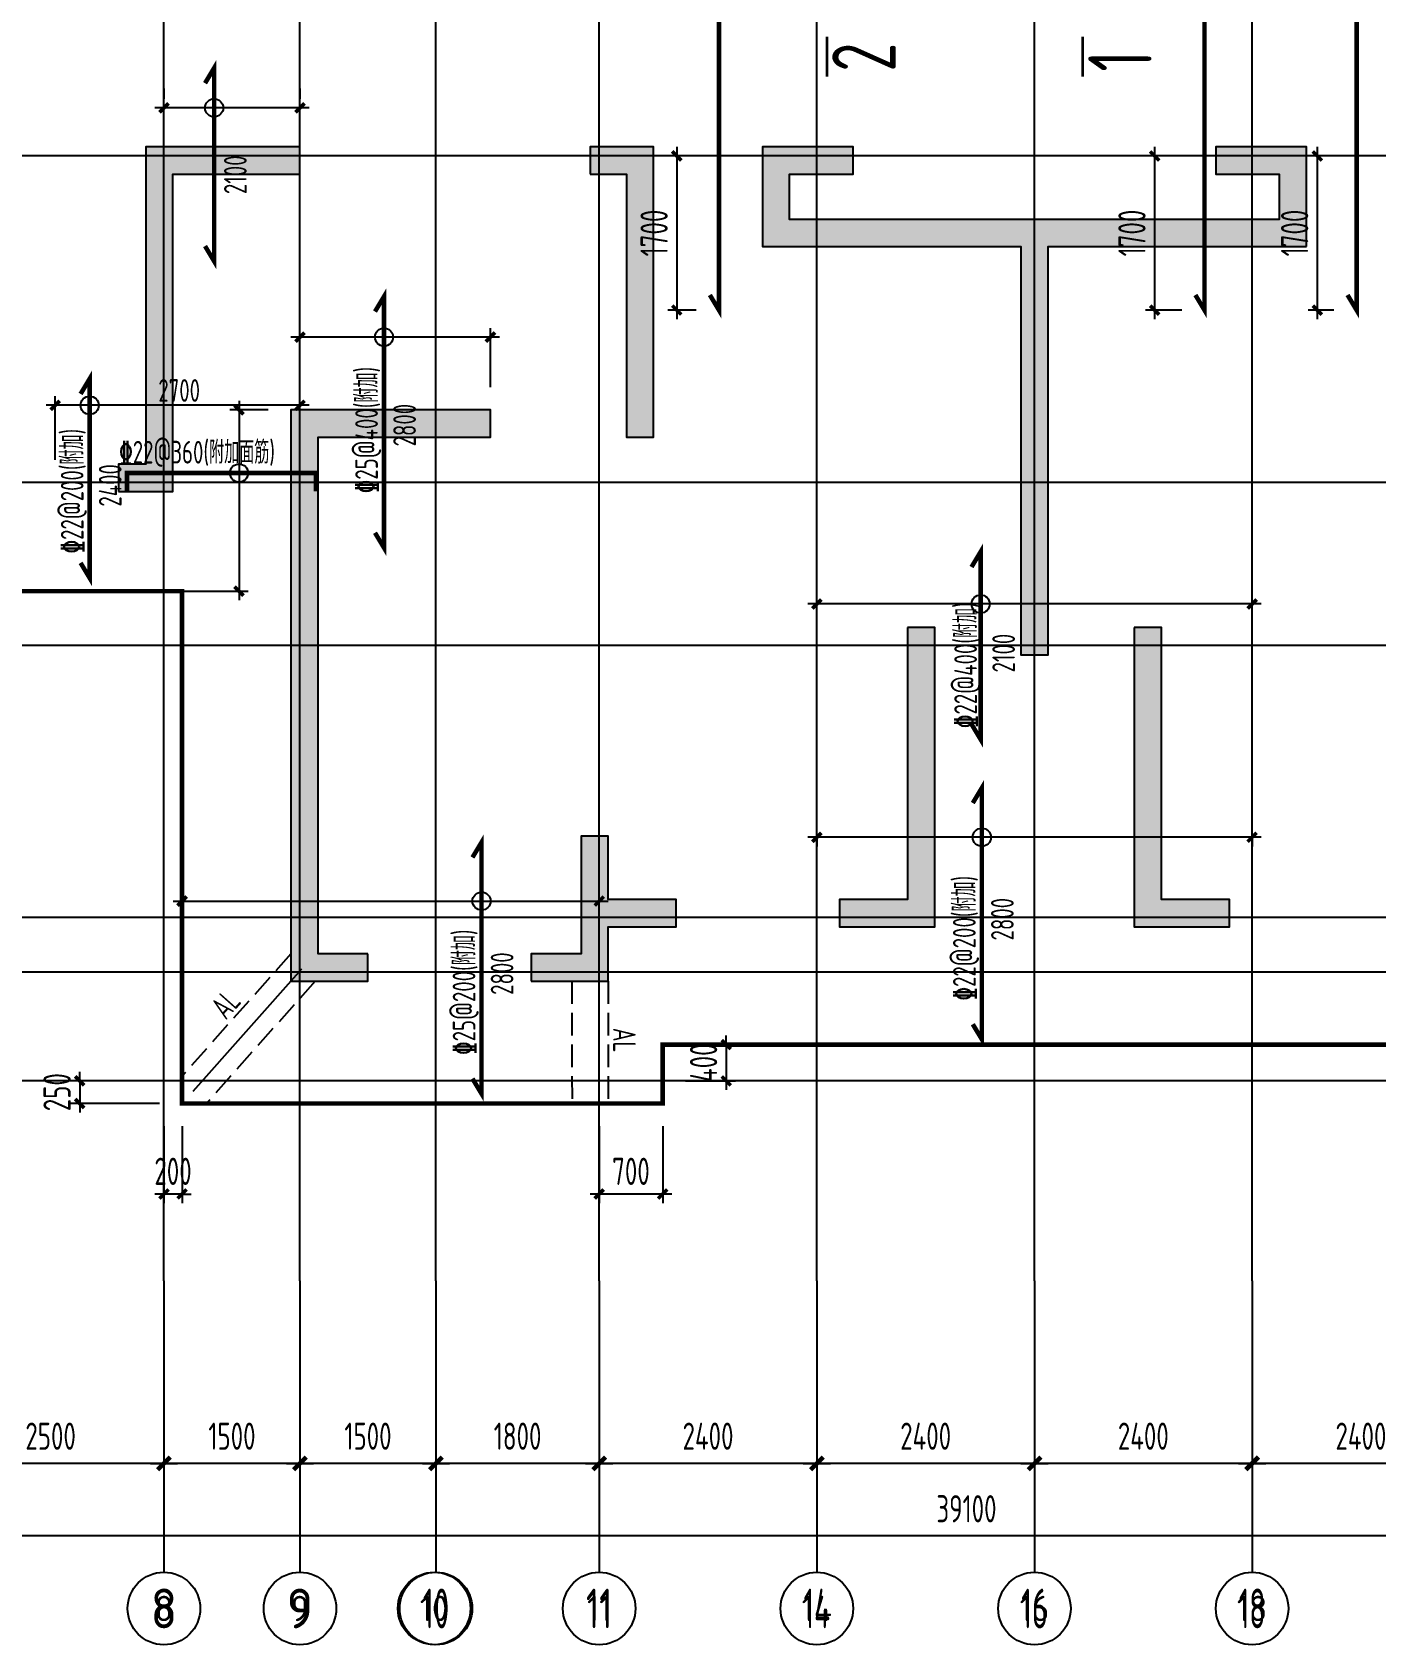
# Model space of a CAD drawing. Extents: x 627893 to 789462, y -407363 to 145317.
# Drawn here: x 677753 to 692568, y -223382 to -205599 of the extents above; entities that cross this region are included whole.
import ezdxf
from ezdxf.enums import TextEntityAlignment as Align

# ---------------------------------------------------------------- set-up
doc = ezdxf.new("R2010")
doc.units = 0
doc.header["$LTSCALE"] = 100
doc.linetypes.add('DASH', pattern=[0.35, 0.25, -0.1])
doc.layers.get('0').update_dxf_attribs({"linetype": 'CONTINUOUS'})
doc.layers.get('Defpoints').update_dxf_attribs({"linetype": 'CONTINUOUS'})
for name, color, linetype in [('1508', 2, 'CONTINUOUS'), ('AXIS', 3, 'CONTINUOUS'), ('AXIS_TEXT', 7, 'CONTINUOUS'), ('dote', 253, 'CONTINUOUS'), ('HATCH', 254, 'CONTINUOUS'), ('THIN', 7, 'CONTINUOUS'), ('底板钢筋2', 30, 'CONTINUOUS'), ('支座钢筋标注', 173, 'CONTINUOUS'), ('板底钢筋', 24, 'CONTINUOUS'), ('砼墙', 3, 'CONTINUOUS')]:
    doc.layers.add(name, color=color, linetype=linetype)
doc.styles.add('_TCH_AXIS', font='tssdeng.shx', dxfattribs={"width": 0.7, "bigfont": 'tssdchn.shx'})
doc.styles.add('CADReader_TextStyle', font='tssdeng.shx', dxfattribs={"height": 0.2, "bigfont": 'gbcbig.shx'})
doc.styles.add('COMPLEX', font='tssdeng.shx', dxfattribs={"width": 0.7, "bigfont": 'tssdchn.shx'})
doc.styles.add('dim_font', font='tssdeng.shx', dxfattribs={"width": 0.7, "bigfont": 'tssdchn.shx'})
doc.styles.add('HZTXT', font='tssdeng.shx', dxfattribs={"width": 0.7, "bigfont": 'tssdchn.shx'})
doc.styles.get("Standard").update_dxf_attribs({"font": 'tssdeng.shx', "width": 0.7, "bigfont": 'tssdchn.shx'})
doc.styles.add('TSSD_Dimension', font='Tssdeng.shx', dxfattribs={"width": 0.7, "bigfont": 'tssdchn.shx'})
doc.dimstyles.new('DIMN', dxfattribs={"dimtxt": 300, "dimasz": 1, "dimexe": 250, "dimexo": 300, "dimgap": 150, "dimtad": 1, "dimdec": 0, "dimzin": 0, "dimdsep": 46, "dimtxsty": 'dim_font', "dimblk": '_DIMX', "dimcen": 0.09, "dimclrt": 7, "dimadec": 0, "dimazin": 0, "dimtfac": 1, "dimtdec": 0, "dimtix": 1, "dimtmove": 2, "dimatfit": 3, "dimldrblk": '_DIMX', "dimfxl": 250, "dimtolj": 1, "dimtzin": 0, "dimarcsym": 0})
doc.dimstyles.new('TSSD_100_100', dxfattribs={"dimtxt": 300, "dimasz": 100, "dimexe": 100, "dimexo": 250, "dimgap": 100, "dimtad": 1, "dimdec": 0, "dimzin": 0, "dimdsep": 46, "dimtxsty": 'TSSD_Dimension', "dimblk": 'ARCHTICK', "dimcen": 0, "dimdle": 100, "dimclrt": 7, "dimadec": 0, "dimazin": 0, "dimtfac": 1, "dimtdec": 0, "dimtix": 1, "dimtmove": 2, "dimatfit": 3, "dimfxl": 1, "dimtolj": 1, "dimtzin": 0, "dimarcsym": 0})

# ---------------------------------------------------------------- blocks, each defined once
blk = doc.blocks.new('_DIMX')
blk.add_line((-150, 0), (150, 0))
at = {"const_width": 50}
blk.add_lwpolyline([(-70, -70), (70, 70)], dxfattribs=at)
blk = doc.blocks.new('*D543')
at = {"layer": 'AXIS', "color": 0, "lineweight": -2}
for p, q in [((668505, -219669), (668505, -222432)), ((707605, -219669), (707605, -222432)), ((707604, -222182), (668506, -222182))]:
    blk.add_line(p, q, dxfattribs=at)
at = {"layer": 'Defpoints', "color": 0}
for p in [(668505, -219369), (707605, -219369), (668505, -222182)]:
    blk.add_point(p, dxfattribs=at)
at = {"layer": 'AXIS', "color": 0, "lineweight": -2, "rotation": 180}
blk.add_blockref('_DIMX', (668505, -222182), dxfattribs=at)
at = {"layer": 'AXIS', "color": 0, "lineweight": -2}
blk.add_blockref('_DIMX', (707605, -222182), dxfattribs=at)
at = {"layer": 'AXIS', "color": 7, "insert": (688055, -221882), "char_height": 300, "attachment_point": 5, "style": 'dim_font'}
blk.add_mtext('\\A1;39100', dxfattribs=at)
blk = doc.blocks.new('*D548')
at = {"layer": 'AXIS', "color": 0, "lineweight": -2}
for p, q in [((691205, -219669), (691205, -221632)), ((693605, -219669), (693605, -221632)), ((693604, -221382), (691206, -221382))]:
    blk.add_line(p, q, dxfattribs=at)
at = {"layer": 'Defpoints', "color": 0}
for p in [(691205, -219369), (693605, -219369), (691205, -221382)]:
    blk.add_point(p, dxfattribs=at)
at = {"layer": 'AXIS', "color": 0, "lineweight": -2}
for p, rotation in [((691205, -221382), 180.0000000000014), ((693605, -221382), 1.438849039914203e-12)]:
    blk.add_blockref('_DIMX', p, dxfattribs=dict(at, rotation=rotation))
at = {"layer": 'AXIS', "color": 7, "insert": (692405, -221082), "char_height": 300, "attachment_point": 5, "style": 'dim_font'}
blk.add_mtext('\\A1;2400', dxfattribs=at)
blk = doc.blocks.new('*D549')
at = {"layer": 'AXIS', "color": 0, "lineweight": -2}
for p, q in [((686405, -219669), (686405, -221632)), ((688805, -219669), (688805, -221632)), ((688804, -221382), (686406, -221382))]:
    blk.add_line(p, q, dxfattribs=at)
at = {"layer": 'Defpoints', "color": 0}
for p in [(686405, -219369), (688805, -219369), (686405, -221382)]:
    blk.add_point(p, dxfattribs=at)
at = {"layer": 'AXIS', "color": 0, "lineweight": -2}
for p, rotation in [((686405, -221382), 180.0000000000014), ((688805, -221382), 1.438849039914203e-12)]:
    blk.add_blockref('_DIMX', p, dxfattribs=dict(at, rotation=rotation))
at = {"layer": 'AXIS', "color": 7, "insert": (687605, -221082), "char_height": 300, "attachment_point": 5, "style": 'dim_font'}
blk.add_mtext('\\A1;2400', dxfattribs=at)
blk = doc.blocks.new('*D550')
at = {"layer": 'AXIS', "color": 0, "lineweight": -2}
for p, q in [((682205, -219669), (682205, -221632)), ((684005, -219669), (684005, -221632)), ((684004, -221382), (682206, -221382))]:
    blk.add_line(p, q, dxfattribs=at)
at = {"layer": 'Defpoints', "color": 0}
for p in [(682205, -219369), (684005, -219369), (682205, -221382)]:
    blk.add_point(p, dxfattribs=at)
at = {"layer": 'AXIS', "color": 0, "lineweight": -2}
for p, rotation in [((682205, -221382), 180.0000000000018), ((684005, -221382), 1.838529328779259e-12)]:
    blk.add_blockref('_DIMX', p, dxfattribs=dict(at, rotation=rotation))
at = {"layer": 'AXIS', "color": 7, "insert": (683105, -221082), "char_height": 300, "attachment_point": 5, "style": 'dim_font'}
blk.add_mtext('\\A1;1800', dxfattribs=at)
blk = doc.blocks.new('*D551')
at = {"layer": 'AXIS', "color": 0, "lineweight": -2}
for p, q in [((679205, -219669), (679205, -221632)), ((680705, -219669), (680705, -221632)), ((680704, -221382), (679206, -221382))]:
    blk.add_line(p, q, dxfattribs=at)
at = {"layer": 'Defpoints', "color": 0}
for p in [(679205, -219369), (680705, -219369), (679205, -221382)]:
    blk.add_point(p, dxfattribs=at)
at = {"layer": 'AXIS', "color": 0, "lineweight": -2, "rotation": 180}
blk.add_blockref('_DIMX', (679205, -221382), dxfattribs=at)
at = {"layer": 'AXIS', "color": 0, "lineweight": -2}
blk.add_blockref('_DIMX', (680705, -221382), dxfattribs=at)
at = {"layer": 'AXIS', "color": 7, "insert": (679955, -221082), "char_height": 300, "attachment_point": 5, "style": 'dim_font'}
blk.add_mtext('\\A1;1500', dxfattribs=at)
blk = doc.blocks.new('*D552')
at = {"layer": 'AXIS', "color": 0, "lineweight": -2}
for p, q in [((676705, -219669), (676705, -221632)), ((679205, -219669), (679205, -221632)), ((679204, -221382), (676706, -221382))]:
    blk.add_line(p, q, dxfattribs=at)
at = {"layer": 'Defpoints', "color": 0}
for p in [(676705, -219369), (679205, -219369), (676705, -221382)]:
    blk.add_point(p, dxfattribs=at)
at = {"layer": 'AXIS', "color": 0, "lineweight": -2}
for p, rotation in [((676705, -221382), 180.0000000000013), ((679205, -221382), 1.358912982141192e-12)]:
    blk.add_blockref('_DIMX', p, dxfattribs=dict(at, rotation=rotation))
at = {"layer": 'AXIS', "color": 7, "insert": (677955, -221082), "char_height": 300, "attachment_point": 5, "style": 'dim_font'}
blk.add_mtext('\\A1;2500', dxfattribs=at)
blk = doc.blocks.new('*D593')
at = {"layer": 'AXIS', "color": 0, "lineweight": -2}
for p, q in [((688805, -219669), (688805, -221632)), ((691205, -219669), (691205, -221632)), ((691204, -221382), (688806, -221382))]:
    blk.add_line(p, q, dxfattribs=at)
at = {"layer": 'Defpoints', "color": 0}
for p in [(688805, -219369), (691205, -219369), (688805, -221382)]:
    blk.add_point(p, dxfattribs=at)
at = {"layer": 'AXIS', "color": 0, "lineweight": -2}
for p, rotation in [((688805, -221382), 179.9999999999986), ((691205, -221382), 359.9999999999986)]:
    blk.add_blockref('_DIMX', p, dxfattribs=dict(at, rotation=rotation))
at = {"layer": 'AXIS', "color": 7, "insert": (690005, -221082), "char_height": 300, "attachment_point": 5, "style": 'dim_font'}
blk.add_mtext('\\A1;2400', dxfattribs=at)
blk = doc.blocks.new('*D595')
at = {"layer": 'AXIS', "color": 0, "lineweight": -2}
for p, q in [((684005, -219669), (684005, -221632)), ((686405, -219669), (686405, -221632)), ((686404, -221382), (684006, -221382))]:
    blk.add_line(p, q, dxfattribs=at)
at = {"layer": 'Defpoints', "color": 0}
for p in [(684005, -219369), (686405, -219369), (684005, -221382)]:
    blk.add_point(p, dxfattribs=at)
at = {"layer": 'AXIS', "color": 0, "lineweight": -2}
for p, rotation in [((684005, -221382), 179.9999999999986), ((686405, -221382), 359.9999999999986)]:
    blk.add_blockref('_DIMX', p, dxfattribs=dict(at, rotation=rotation))
at = {"layer": 'AXIS', "color": 7, "insert": (685205, -221082), "char_height": 300, "attachment_point": 5, "style": 'dim_font'}
blk.add_mtext('\\A1;2400', dxfattribs=at)
blk = doc.blocks.new('*D597')
at = {"layer": 'AXIS', "color": 0, "lineweight": -2}
for p, q in [((680705, -219669), (680705, -221632)), ((682205, -219669), (682205, -221632)), ((682204, -221382), (680706, -221382))]:
    blk.add_line(p, q, dxfattribs=at)
at = {"layer": 'Defpoints', "color": 0}
for p in [(680705, -219369), (682205, -219369), (680705, -221382)]:
    blk.add_point(p, dxfattribs=at)
at = {"layer": 'AXIS', "color": 0, "lineweight": -2}
for p, rotation in [((680705, -221382), 179.9999999999978), ((682205, -221382), 359.9999999999978)]:
    blk.add_blockref('_DIMX', p, dxfattribs=dict(at, rotation=rotation))
at = {"layer": 'AXIS', "color": 7, "insert": (681455, -221082), "char_height": 300, "attachment_point": 5, "style": 'dim_font'}
blk.add_mtext('\\A1;1500', dxfattribs=at)
blk = doc.blocks.new('_ArchTick')
at = {"color": 0, "linetype": 'ByBlock', "const_width": 0.4}
blk.add_lwpolyline([(-0.5, -0.5), (0.5, 0.5)], dxfattribs=at)
blk = doc.blocks.new('*D607')
at = {"layer": 'Defpoints', "color": 0}
for p in [(686405, -214215), (691205, -214215), (686405, -214477)]:
    blk.add_point(p, dxfattribs=at)
at = {"layer": '底板钢筋2', "color": 0, "lineweight": -2}
for p, q in [((686405, -214465), (686405, -214577)), ((691205, -214465), (691205, -214577)), ((691305, -214477), (686305, -214477))]:
    blk.add_line(p, q, dxfattribs=at)
at = {"layer": '底板钢筋2', "color": 0, "lineweight": -2, "xscale": 100, "yscale": 100, "zscale": 100, "rotation": 180}
blk.add_blockref('_ArchTick', (686405, -214477), dxfattribs=at)
at = {"layer": '底板钢筋2', "color": 0, "lineweight": -2, "xscale": 100, "yscale": 100, "zscale": 100}
blk.add_blockref('_ArchTick', (691205, -214477), dxfattribs=at)
blk = doc.blocks.new('*D608')
at = {"layer": 'Defpoints', "color": 0}
for p in [(684005, -215181), (679405, -216286), (684005, -216286)]:
    blk.add_point(p, dxfattribs=at)
at = {"layer": '底板钢筋2', "color": 0, "lineweight": -2}
for p, q in [((679405, -216036), (679405, -215081)), ((684005, -216036), (684005, -215081)), ((679305, -215181), (684105, -215181))]:
    blk.add_line(p, q, dxfattribs=at)
at = {"layer": '底板钢筋2', "color": 0, "lineweight": -2, "xscale": 100, "yscale": 100, "zscale": 100, "rotation": 180}
blk.add_blockref('_ArchTick', (679405, -215181), dxfattribs=at)
at = {"layer": '底板钢筋2', "color": 0, "lineweight": -2, "xscale": 100, "yscale": 100, "zscale": 100}
blk.add_blockref('_ArchTick', (684005, -215181), dxfattribs=at)
blk = doc.blocks.new('*D609')
at = {"layer": 'Defpoints', "color": 0}
for p in [(686405, -211904), (686405, -212055), (691205, -212055)]:
    blk.add_point(p, dxfattribs=at)
at = {"layer": '底板钢筋2', "color": 0, "lineweight": -2}
for p, q in [((691305, -211904), (686305, -211904)), ((686405, -211805), (686405, -211804)), ((691205, -211805), (691205, -211804))]:
    blk.add_line(p, q, dxfattribs=at)
at = {"layer": '底板钢筋2', "color": 0, "lineweight": -2, "xscale": 100, "yscale": 100, "zscale": 100, "rotation": 180}
blk.add_blockref('_ArchTick', (686405, -211904), dxfattribs=at)
at = {"layer": '底板钢筋2', "color": 0, "lineweight": -2, "xscale": 100, "yscale": 100, "zscale": 100}
blk.add_blockref('_ArchTick', (691205, -211904), dxfattribs=at)
blk = doc.blocks.new('*D612')
at = {"layer": 'Defpoints', "color": 0}
for p in [(680705, -208961), (680705, -209763), (682805, -209763)]:
    blk.add_point(p, dxfattribs=at)
at = {"layer": '底板钢筋2', "color": 0, "lineweight": -2}
for p, q in [((680705, -209513), (680705, -208861)), ((682805, -209513), (682805, -208861)), ((682905, -208961), (680605, -208961))]:
    blk.add_line(p, q, dxfattribs=at)
at = {"layer": '底板钢筋2', "color": 0, "lineweight": -2, "xscale": 100, "yscale": 100, "zscale": 100, "rotation": 180}
blk.add_blockref('_ArchTick', (680705, -208961), dxfattribs=at)
at = {"layer": '底板钢筋2', "color": 0, "lineweight": -2, "xscale": 100, "yscale": 100, "zscale": 100}
blk.add_blockref('_ArchTick', (682805, -208961), dxfattribs=at)
blk = doc.blocks.new('*D613')
at = {"layer": 'Defpoints', "color": 0}
for p in [(679205, -206432), (679205, -206470), (680705, -206470)]:
    blk.add_point(p, dxfattribs=at)
at = {"layer": '底板钢筋2', "color": 0, "lineweight": -2}
for p, q in [((679205, -206220), (679205, -206332)), ((680705, -206220), (680705, -206332)), ((680805, -206432), (679105, -206432))]:
    blk.add_line(p, q, dxfattribs=at)
at = {"layer": '底板钢筋2', "color": 0, "lineweight": -2, "xscale": 100, "yscale": 100, "zscale": 100, "rotation": 180}
blk.add_blockref('_ArchTick', (679205, -206432), dxfattribs=at)
at = {"layer": '底板钢筋2', "color": 0, "lineweight": -2, "xscale": 100, "yscale": 100, "zscale": 100}
blk.add_blockref('_ArchTick', (680705, -206432), dxfattribs=at)
blk = doc.blocks.new('*D618')
at = {"layer": 'Defpoints', "color": 0}
for p in [(692357, -206963), (691924, -208663), (692357, -208663)]:
    blk.add_point(p, dxfattribs=at)
at = {"layer": '支座钢筋标注', "color": 0, "lineweight": -2}
for p, q in [((692107, -206963), (691824, -206963)), ((691924, -206863), (691924, -208763)), ((692107, -208663), (691824, -208663))]:
    blk.add_line(p, q, dxfattribs=at)
at = {"layer": '支座钢筋标注', "color": 0, "lineweight": -2, "xscale": 100, "yscale": 100, "zscale": 100}
for p, rotation in [((691924, -206963), 90), ((691924, -208663), 270)]:
    blk.add_blockref('_ArchTick', p, dxfattribs=dict(at, rotation=rotation))
at = {"layer": '支座钢筋标注', "color": 7, "insert": (691674, -207813), "char_height": 300, "attachment_point": 5, "rotation": 90, "style": 'TSSD_Dimension'}
blk.add_mtext('\\A1;1700', dxfattribs=at)
blk = doc.blocks.new('*D619')
at = {"layer": 'Defpoints', "color": 0}
for p in [(690680, -206963), (690130, -208663), (690680, -208663)]:
    blk.add_point(p, dxfattribs=at)
at = {"layer": '支座钢筋标注', "color": 0, "lineweight": -2}
for p, q in [((690430, -206963), (690030, -206963)), ((690130, -206863), (690130, -208763)), ((690430, -208663), (690030, -208663))]:
    blk.add_line(p, q, dxfattribs=at)
at = {"layer": '支座钢筋标注', "color": 0, "lineweight": -2, "xscale": 100, "yscale": 100, "zscale": 100}
for p, rotation in [((690130, -206963), 90), ((690130, -208663), 270)]:
    blk.add_blockref('_ArchTick', p, dxfattribs=dict(at, rotation=rotation))
at = {"layer": '支座钢筋标注', "color": 7, "insert": (689880, -207813), "char_height": 300, "attachment_point": 5, "rotation": 90, "style": 'TSSD_Dimension'}
blk.add_mtext('\\A1;1700', dxfattribs=at)
blk = doc.blocks.new('*D620')
at = {"layer": 'Defpoints', "color": 0}
for p in [(685325, -206963), (684860, -208663), (685325, -208663)]:
    blk.add_point(p, dxfattribs=at)
at = {"layer": '支座钢筋标注', "color": 0, "lineweight": -2}
for p, q in [((685075, -206963), (684760, -206963)), ((684860, -206863), (684860, -208763)), ((685075, -208663), (684760, -208663))]:
    blk.add_line(p, q, dxfattribs=at)
at = {"layer": '支座钢筋标注', "color": 0, "lineweight": -2, "xscale": 100, "yscale": 100, "zscale": 100}
for p, rotation in [((684860, -206963), 90), ((684860, -208663), 270)]:
    blk.add_blockref('_ArchTick', p, dxfattribs=dict(at, rotation=rotation))
at = {"layer": '支座钢筋标注', "color": 7, "insert": (684610, -207813), "char_height": 300, "attachment_point": 5, "rotation": 90, "style": 'TSSD_Dimension'}
blk.add_mtext('\\A1;1700', dxfattribs=at)
blk = doc.blocks.new('*D649')
at = {"layer": '1508', "color": 0, "lineweight": -2}
for p, q in [((679205, -217663), (679205, -218511)), ((679405, -217663), (679405, -218511)), ((679205, -218411), (679105, -218411)), ((679405, -218411), (679205, -218411)), ((679405, -218411), (679505, -218411))]:
    blk.add_line(p, q, dxfattribs=at)
at = {"layer": 'Defpoints', "color": 0}
for p in [(679205, -217413), (679405, -217413), (679205, -218411)]:
    blk.add_point(p, dxfattribs=at)
at = {"layer": '1508', "color": 0, "lineweight": -2, "xscale": 100, "yscale": 100, "zscale": 100}
blk.add_blockref('_ArchTick', (679205, -218411), dxfattribs=at)
at = {"layer": '1508', "color": 0, "lineweight": -2, "xscale": 100, "yscale": 100, "zscale": 100, "rotation": 180}
blk.add_blockref('_ArchTick', (679405, -218411), dxfattribs=at)
at = {"layer": '1508', "color": 7, "insert": (679305, -218161), "char_height": 300, "attachment_point": 5, "style": 'TSSD_Dimension'}
blk.add_mtext('\\A1;200', dxfattribs=at)
blk = doc.blocks.new('*D650')
at = {"layer": '1508', "color": 0, "lineweight": -2}
for p, q in [((684005, -217663), (684005, -218511)), ((684705, -217663), (684705, -218511)), ((684805, -218411), (683905, -218411))]:
    blk.add_line(p, q, dxfattribs=at)
at = {"layer": 'Defpoints', "color": 0}
for p in [(684005, -217413), (684705, -217413), (684005, -218411)]:
    blk.add_point(p, dxfattribs=at)
at = {"layer": '1508', "color": 0, "lineweight": -2, "xscale": 100, "yscale": 100, "zscale": 100, "rotation": 180}
blk.add_blockref('_ArchTick', (684005, -218411), dxfattribs=at)
at = {"layer": '1508', "color": 0, "lineweight": -2, "xscale": 100, "yscale": 100, "zscale": 100}
blk.add_blockref('_ArchTick', (684705, -218411), dxfattribs=at)
at = {"layer": '1508', "color": 7, "insert": (684355, -218161), "char_height": 300, "attachment_point": 5, "style": 'TSSD_Dimension'}
blk.add_mtext('\\A1;700', dxfattribs=at)
blk = doc.blocks.new('*D651')
at = {"layer": '1508', "color": 0, "lineweight": -2}
for p, q in [((678276, -217163), (678276, -217063)), ((679155, -217163), (678176, -217163)), ((678276, -217163), (678276, -217413)), ((679155, -217413), (678176, -217413)), ((678276, -217413), (678276, -217513))]:
    blk.add_line(p, q, dxfattribs=at)
at = {"layer": 'Defpoints', "color": 0}
for p in [(679405, -217163), (678276, -217413), (679405, -217413)]:
    blk.add_point(p, dxfattribs=at)
at = {"layer": '1508', "color": 0, "lineweight": -2, "xscale": 100, "yscale": 100, "zscale": 100}
for p, rotation in [((678276, -217163), 270), ((678276, -217413), 90)]:
    blk.add_blockref('_ArchTick', p, dxfattribs=dict(at, rotation=rotation))
at = {"layer": '1508', "color": 7, "insert": (678026, -217288), "char_height": 300, "attachment_point": 5, "rotation": 90, "style": 'TSSD_Dimension'}
blk.add_mtext('\\A1;250', dxfattribs=at)
blk = doc.blocks.new('*D652')
at = {"layer": '1508', "color": 0, "lineweight": -2}
for p, q in [((684955, -216763), (685506, -216763)), ((685406, -216763), (685406, -216663)), ((685406, -216763), (685406, -217163)), ((684955, -217163), (685506, -217163)), ((685406, -217163), (685406, -217263))]:
    blk.add_line(p, q, dxfattribs=at)
at = {"layer": 'Defpoints', "color": 0}
for p in [(684705, -216763), (684705, -217163), (685406, -217163)]:
    blk.add_point(p, dxfattribs=at)
at = {"layer": '1508', "color": 0, "lineweight": -2, "xscale": 100, "yscale": 100, "zscale": 100}
for p, rotation in [((685406, -216763), 270), ((685406, -217163), 90)]:
    blk.add_blockref('_ArchTick', p, dxfattribs=dict(at, rotation=rotation))
at = {"layer": '1508', "color": 7, "insert": (685156, -216963), "char_height": 300, "attachment_point": 5, "rotation": 90, "style": 'TSSD_Dimension'}
blk.add_mtext('\\A1;400', dxfattribs=at)
blk = doc.blocks.new('*D658')
at = {"layer": 'Defpoints', "color": 0}
for p in [(678005, -209713), (680705, -210081), (678005, -210563)]:
    blk.add_point(p, dxfattribs=at)
at = {"layer": '底板钢筋2', "color": 0, "lineweight": -2}
for p, q in [((678005, -210313), (678005, -209613)), ((680705, -209831), (680705, -209613)), ((680805, -209713), (677905, -209713))]:
    blk.add_line(p, q, dxfattribs=at)
at = {"layer": '底板钢筋2', "color": 0, "lineweight": -2, "xscale": 100, "yscale": 100, "zscale": 100, "rotation": 180}
blk.add_blockref('_ArchTick', (678005, -209713), dxfattribs=at)
at = {"layer": '底板钢筋2', "color": 0, "lineweight": -2, "xscale": 100, "yscale": 100, "zscale": 100}
blk.add_blockref('_ArchTick', (680705, -209713), dxfattribs=at)
blk = doc.blocks.new('*D701')
at = {"layer": 'Defpoints', "color": 0}
for p in [(680605, -209763), (679056, -211763), (680033, -211763)]:
    blk.add_point(p, dxfattribs=at)
at = {"layer": '底板钢筋2', "color": 0, "lineweight": -2}
for p, q in [((680033, -209663), (680033, -211863)), ((680355, -209763), (679933, -209763)), ((679306, -211763), (680133, -211763))]:
    blk.add_line(p, q, dxfattribs=at)
at = {"layer": '底板钢筋2', "color": 0, "lineweight": -2, "xscale": 100, "yscale": 100, "zscale": 100}
for p, rotation in [((680033, -209763), 90), ((680033, -211763), 270)]:
    blk.add_blockref('_ArchTick', p, dxfattribs=dict(at, rotation=rotation))
blk = doc.blocks.new('_AXISO')
blk.add_circle((0, 0), 0.5)
at = {"layer": 'AXIS_TEXT', "style": 'COMPLEX', "width": 1.041667}
blk.add_attdef('A', text='', height=0.56, dxfattribs=at).set_placement((-0.25, -0.28), (0.25, -0.28), align=Align.FIT)

msp = doc.modelspace()

# ---------------------------------------------------------------- hatches: boundary and pattern name
at = {"layer": 'HATCH'}
for points in [[(678704.7, -210663.1), (679304.7, -210663.1), (679304.7, -207163.1), (680704.7, -207163.1), (680704.7, -206863.1), (679004.7, -206863.1), (679004.7, -210363.1), (678704.7, -210363.1)], [(683904.5, -207163.1), (684304.7, -207163.1), (684304.7, -210063.1), (684604.7, -210063.1), (684604.7, -206863.1), (683904.5, -206863.1)], [(691804.7, -207963.1), (691804.7, -206863.1), (690804.7, -206863.1), (690804.7, -207163.1), (691504.7, -207163.1), (691504.7, -207663.1), (686104.7, -207663.1), (686104.7, -207163.1), (686804.7, -207163.1), (686804.7, -206863.1), (685804.7, -206863.1), (685804.7, -207963.1), (688654.7, -207963.1), (688654.7, -212463.1), (688954.7, -212463.1), (688954.7, -207963.1)], [(681454.7, -215763.1), (680904.7, -215763.1), (680904.7, -210063.1), (682804.5, -210063.1), (682804.5, -209763.1), (680604.7, -209763.1), (680604.7, -216063.1), (681454.7, -216063.1)], [(687404.7, -212163.1), (687404.7, -215163.1), (686654.7, -215163.1), (686654.7, -215463.1), (687704.7, -215463.1), (687704.7, -212163.1)], [(689904.7, -212163.1), (689904.7, -215463.1), (690954.7, -215463.1), (690954.7, -215163.1), (690204.7, -215163.1), (690204.7, -212163.1)], [(683254.7, -216062.7), (684104.7, -216062.7), (684104.7, -215463.1), (684854.7, -215463.1), (684854.7, -215163.1), (684104.7, -215163.1), (684104.7, -214463.1), (683804.7, -214463.1), (683804.7, -215762.7), (683254.7, -215762.7)]]:
    msp.add_hatch(color=256, dxfattribs=at).paths.add_polyline_path(points)

# ---------------------------------------------------------------- linework, layer by layer
at = {"const_width": 30}
for points in [[(686515.9, -205649.2), (686515.9, -206090.3)], [(689337.6, -205649.2), (689337.6, -206090.3)]]:
    msp.add_lwpolyline(points, dxfattribs=at)
at = {"layer": '1508', "const_width": 50, "elevation": 0}
msp.add_lwpolyline([(673704.7, -201863.1), (673704.7, -200363.1), (671305, -200363.1), (670804.8, -199862.9), (669304.3, -199862.9), (668604.9, -203153.6), (668604.9, -203163.1), (667804.7, -203163.1), (667804.7, -207663.1), (668304.7, -208612.9), (668304.7, -211763.1), (679404.7, -211763.1), (679404.7, -217413.1), (684704.7, -217412.7), (684704.7, -216763.1), (692904.7, -216763.1), (692904.7, -217412.7), (698204.7, -217413.1), (698204.7, -211313.1), (708404.7, -211313.1)], dxfattribs=at)
at = {"layer": 'AXIS'}
for p, q in [((679204.7, -219368.5), (679204.7, -222582)), ((680704.7, -219368.5), (680704.7, -222582)), ((682204.7, -219368.5), (682204.7, -222582)), ((684004.7, -219368.5), (684004.7, -222582)), ((686404.7, -219368.5), (686404.7, -222582)), ((688804.7, -219368.5), (688804.7, -222582)), ((691204.7, -219368.5), (691204.7, -222582))]:
    msp.add_line(p, q, dxfattribs=at)
at = {"layer": 'AXIS', "linetype": 'Continuous'}
for centre in [(679204.7, -222982), (680704.7, -222982), (682184.7, -222981.5), (684004.7, -222982), (686404.7, -222982), (688804.7, -222982), (691204.7, -222982)]:
    msp.add_circle(centre, 400, dxfattribs=at)
at = {"layer": 'dote', "ltscale": 10}
for p, q in [((679204.7, -219368.5), (679204.7, -195849.7)), ((680704.7, -219368.5), (680704.7, -195849.7)), ((682204.7, -219368.5), (682204.7, -195849.7)), ((684004.7, -219368.5), (684004.7, -195849.7)), ((686404.7, -219368.5), (686404.7, -195849.7)), ((688804.7, -219368.5), (688804.7, -195849.7)), ((691204.7, -219368.5), (691204.7, -195849.7)), ((711184.9, -206963.1), (664723.4, -206963.1)), ((711184.9, -210563.1), (664723.4, -210563.1)), ((711184.9, -212363.1), (664723.4, -212363.1)), ((711184.9, -215363.1), (664723.4, -215363.1)), ((711184.9, -215963.1), (664723.4, -215963.1)), ((680722.8, -215930.3), (679522.8, -217280.2)), ((711184.9, -217163.1), (664723.4, -217163.1))]:
    msp.add_line(p, q, dxfattribs=at)
at = {"layer": 'THIN', "color": 1, "linetype": 'DASH', "ltscale": 10}
for p, q in [((680604.7, -215762.1), (679404.7, -217112.1)), ((680872.3, -216063.1), (679672.3, -217413.1)), ((683704.7, -216062.7), (683704.8, -217412.8)), ((684104.7, -216062.7), (684104.8, -217412.8))]:
    msp.add_line(p, q, dxfattribs=at)
at = {"layer": '底板钢筋2'}
for centre in [(679758.2, -206432.4), (681632.1, -208961), (678385.8, -209713.4), (680032.9, -210460.2, 0), (688210.6, -211904.3, 0), (688224.4, -214476.7, 0), (682707.3, -215180.6, 0)]:
    msp.add_circle(centre, 100, dxfattribs=at)
at = {"layer": '板底钢筋', "color": 3, "const_width": 50}
for points in [[(685225, -208496.5), (685325, -208663.1), (685325, -198727.9), (685225, -198894.6)], [(692257, -208496.5), (692357, -208663.1), (692357, -198727.9), (692257, -198894.6)], [(690579.6, -208496.5), (690679.6, -208663.1), (690679.6, -200891.1), (690579.6, -201057.7)], [(679658.2, -206160.4), (679758.2, -205993.7), (679758.2, -208123.6), (679658.2, -207956.9)], [(678285.8, -211450.9), (678385.8, -211617.5), (678385.8, -209420.8), (678285.8, -209587.4)], [(688110.6, -213229.8), (688210.6, -213396.5), (688210.6, -211329.8), (688110.6, -211496.5)], [(682607.3, -217138.5), (682707.3, -217305.1), (682707.3, -214532.4), (682607.3, -214699.1)]]:
    msp.add_lwpolyline(points, dxfattribs=at)
at = {"layer": '板底钢筋', "color": 3, "const_width": 50, "elevation": 0}
for points in [[(681532.1, -211118.7), (681632.1, -211285.3), (681632.1, -208512.6), (681532.1, -208679.3)], [(680880.7, -210660.2), (680880.7, -210460.2), (678797.8, -210460.2), (678797.8, -210660.2)], [(688124.4, -216538.5), (688224.4, -216705.1), (688224.4, -213932.4), (688124.4, -214099.1)]]:
    msp.add_lwpolyline(points, dxfattribs=at)
at = {"layer": '砼墙', "elevation": 0}
for points in [[(678704.7, -210663.1), (679304.7, -210663.1), (679304.7, -207163.1), (680704.7, -207163.1), (680704.7, -206863.1), (679004.7, -206863.1), (679004.7, -210363.1), (678704.7, -210363.1)], [(683904.5, -207163.1), (684304.7, -207163.1), (684304.7, -210063.1), (684604.7, -210063.1), (684604.7, -206863.1), (683904.5, -206863.1)], [(691804.7, -207963.1), (691804.7, -206863.1), (690804.7, -206863.1), (690804.7, -207163.1), (691504.7, -207163.1), (691504.7, -207663.1), (686104.7, -207663.1), (686104.7, -207163.1), (686804.7, -207163.1), (686804.7, -206863.1), (685804.7, -206863.1), (685804.7, -207963.1), (688654.7, -207963.1), (688654.7, -212463.1), (688954.7, -212463.1), (688954.7, -207963.1)], [(681454.7, -215763.1), (680904.7, -215763.1), (680904.7, -210063.1), (682804.5, -210063.1), (682804.5, -209763.1), (680604.7, -209763.1), (680604.7, -216063.1), (681454.7, -216063.1)], [(687404.7, -212163.1), (687404.7, -215163.1), (686654.7, -215163.1), (686654.7, -215463.1), (687704.7, -215463.1), (687704.7, -212163.1)], [(689904.7, -212163.1), (689904.7, -215463.1), (690954.7, -215463.1), (690954.7, -215163.1), (690204.7, -215163.1), (690204.7, -212163.1)], [(683254.7, -216062.7), (684104.7, -216062.7), (684104.7, -215463.1), (684854.7, -215463.1), (684854.7, -215163.1), (684104.7, -215163.1), (684104.7, -214463.1), (683804.7, -214463.1), (683804.7, -215762.7), (683254.7, -215762.7)]]:
    msp.add_lwpolyline(points, close=True, dxfattribs=at)

# ---------------------------------------------------------------- block references
at = {"layer": 'AXIS'}
ref = msp.add_blockref('_AXISO', (679204.7, -222982), dxfattribs=dict(at, xscale=800, yscale=800, zscale=800))
ref.add_attrib('A', '8', dxfattribs={"layer": 'AXIS_TEXT', "height": 438.4, "style": '_TCH_AXIS'}).set_placement((679058.5, -223201.2), (679350.8, -223201.2), align=Align.FIT)
ref = msp.add_blockref('_AXISO', (680704.7, -222982), dxfattribs=dict(at, xscale=800, yscale=800, zscale=800))
ref.add_attrib('A', '9', dxfattribs={"layer": 'AXIS_TEXT', "height": 438.4, "style": '_TCH_AXIS', "width": 1.076923}).set_placement((680558.5, -223201.2), (680850.8, -223201.2), align=Align.FIT)
ref = msp.add_blockref('_AXISO', (682204.7, -222982), dxfattribs=dict(at, xscale=800, yscale=800, zscale=800))
ref.add_attrib('A', '10', dxfattribs={"layer": 'AXIS_TEXT', "height": 438.39, "style": '_TCH_AXIS', "width": 0.466667}).set_placement((682058.5, -223201.2), (682350.8, -223201.2), align=Align.FIT)
ref = msp.add_blockref('_AXISO', (684004.7, -222982), dxfattribs=dict(at, xscale=800, yscale=800, zscale=800))
ref.add_attrib('A', '11', dxfattribs={"layer": 'AXIS_TEXT', "height": 438.39, "style": '_TCH_AXIS', "width": 0.666667}).set_placement((683858.5, -223201.2), (684150.8, -223201.2), align=Align.FIT)
ref = msp.add_blockref('_AXISO', (686404.7, -222982), dxfattribs=dict(at, xscale=800, yscale=800, zscale=800))
ref.add_attrib('A', '14', dxfattribs={"layer": 'AXIS_TEXT', "height": 438.39, "style": '_TCH_AXIS', "width": 0.451613}).set_placement((686258.5, -223201.2), (686550.8, -223201.2), align=Align.FIT)
ref = msp.add_blockref('_AXISO', (688804.7, -222982), dxfattribs=dict(at, xscale=800, yscale=800, zscale=800))
ref.add_attrib('A', '16', dxfattribs={"layer": 'AXIS_TEXT', "height": 438.39, "style": '_TCH_AXIS', "width": 0.482759}).set_placement((688658.5, -223201.2), (688950.8, -223201.2), align=Align.FIT)
ref = msp.add_blockref('_AXISO', (691204.7, -222982), dxfattribs=dict(at, xscale=800, yscale=800, zscale=800))
ref.add_attrib('A', '18', dxfattribs={"layer": 'AXIS_TEXT', "height": 438.39, "style": '_TCH_AXIS', "width": 0.466667}).set_placement((691058.5, -223201.2), (691350.8, -223201.2), align=Align.FIT)

# ---------------------------------------------------------------- texts
at = {"style": 'HZTXT', "width": 0.7}
for s, p in [('2', (687275.5, -206033)), ('1', (690097.2, -206033))]:
    msp.add_text(s, height=700, rotation=90, dxfattribs=at).set_placement(p)
at = {"layer": 'AXIS', "color": 7, "style": 'CADReader_TextStyle'}
for s, p in [('8', (679204.7, -222982)), ('9', (680704.7, -222982)), ('10', (682184.7, -222981.5)), ('11', (684004.7, -222982)), ('14', (686404.7, -222982)), ('16', (688804.7, -222982)), ('18', (691204.7, -222982))]:
    msp.add_text(s, height=280, dxfattribs=at).set_placement(p, align=Align.MIDDLE)
at = {"layer": 'THIN', "color": 1, "width": 0.7}
for rotation, p in [(48.36646, (679887.6, -216499.1)), (270.00471, (684158.7, -216578.9))]:
    msp.add_text('AL', height=250, rotation=rotation, dxfattribs=at).set_placement(p)
at = {"layer": '支座钢筋标注', "color": 6, "width": 0.7}
for s, p in [('2100', (680117.4, -207383.3)), ('%%13225@400(附加)', (681564.2, -210683.2, 0)), ('2800', (681983.7, -210165.9, 0)), ('%%13222@200(附加)', (678317.9, -211347.4)), ('2400', (678737.4, -210830.1)), ('%%13222@400(附加)', (688170.4, -213272.6, 0)), ('2100', (688589.9, -212658.9, 0)), ('%%13222@200(附加)', (688156.5, -216277.5)), ('2800', (688576, -215614.6)), ('%%13225@200(附加)', (682639.4, -216877.5)), ('2800', (683058.9, -216214.6))]:
    msp.add_text(s, height=250, rotation=90, dxfattribs=at).set_placement(p)
for s, p in [('2700', (679143, -209674.1)), ('%%13222@360(附加面筋)', (678711, -210355.4))]:
    msp.add_text(s, height=250, dxfattribs=at).set_placement(p)

# ---------------------------------------------------------------- dimensions: what is measured, and where the dimension line sits
at = {"layer": '1508'}
for base, p1, p2, angle, picture, middle in [((685405.5, -217163.1), (684704.7, -216763.1), (684704.7, -217163.1), 90, '*D652', (685155.5, -216963.1)), ((678276.1, -217413.1), (679404.7, -217163.1), (679404.7, -217413.1), 90, '*D651', (678026.1, -217288.1)), ((679204.7, -218410.7), (679404.7, -217413.1), (679204.7, -217413.1), 180, '*D649', (679304.7, -218160.7)), ((684004.7, -218410.7), (684704.7, -217412.7), (684004.7, -217412.8), 180, '*D650', (684354.7, -218160.7))]:
    dim = msp.add_linear_dim(base=base, p1=p1, p2=p2, angle=angle, dimstyle='TSSD_100_100', dxfattribs=at)
    dim.commit()
    dim.dimension.update_dxf_attribs({"geometry": picture, "text_midpoint": middle})
at = {"layer": 'AXIS'}
for p1, p2, distance, picture, middle in [((707604.7, -219368.5), (668504.7, -219368.5), 2813.5, '*D543', (688054.7, -221882)), ((679204.7, -219368.5), (676704.7, -219368.5), 2013.5, '*D552', (677954.7, -221082)), ((680704.7, -219368.5), (679204.7, -219368.5), 2013.5, '*D551', (679954.7, -221082)), ((682204.7, -219368.5), (680704.7, -219368.5), 2013.5, '*D597', (681454.7, -221082)), ((684004.7, -219368.5), (682204.7, -219368.5), 2013.5, '*D550', (683104.7, -221082)), ((686404.7, -219368.5), (684004.7, -219368.5), 2013.5, '*D595', (685204.7, -221082)), ((688804.7, -219368.5), (686404.7, -219368.5), 2013.5, '*D549', (687604.7, -221082)), ((691204.7, -219368.5), (688804.7, -219368.5), 2013.5, '*D593', (690004.7, -221082)), ((693604.7, -219368.5), (691204.7, -219368.5), 2013.5, '*D548', (692404.7, -221082))]:
    dim = msp.add_aligned_dim(p1=p1, p2=p2, distance=distance, dimstyle='DIMN', dxfattribs=at)
    dim.commit()
    dim.dimension.update_dxf_attribs({"geometry": picture, "text_midpoint": middle})
at = {"layer": '底板钢筋2'}
for base, p1, p2, angle, picture, middle in [((679204.7, -206432.4), (680704.7, -206469.8), (679204.7, -206469.8), 180, '*D613', (679954.7, -206432.4)), ((680704.7, -208961), (682804.5, -209763.1), (680704.7, -209763.1), 180, '*D612', (681754.6, -208961)), ((678004.7, -209713.4), (680704.7, -210080.9), (678004.7, -210563.1), 180, '*D658', (679354.7, -209713.4)), ((680032.9, -211763.1), (680604.7, -209763.1), (679056.3, -211763.1), 90, '*D701', (680032.9, -210763.1)), ((686404.7, -211904.3), (691204.7, -212055), (686404.7, -212055), 180, '*D609', (688804.7, -211904.3)), ((686404.7, -214476.7), (691204.7, -214215.3), (686404.7, -214215.3), 180, '*D607', (688804.7, -214476.7))]:
    dim = msp.add_linear_dim(base=base, p1=p1, p2=p2, angle=angle, text=' ', dimstyle='TSSD_100_100', dxfattribs=at)
    dim.commit()
    dim.dimension.update_dxf_attribs({"geometry": picture, "text_midpoint": middle})
dim = msp.add_linear_dim(base=(684004.7, -215180.6), p1=(679404.7, -216285.6), p2=(684004.7, -216285.6), text=' ', dimstyle='TSSD_100_100', dxfattribs=at)
dim.commit()
dim.dimension.update_dxf_attribs({"geometry": '*D608', "text_midpoint": (681704.7, -215180.6)})
at = {"layer": '支座钢筋标注', "color": 6}
for base, p1, p2, picture, middle in [((684859.9, -208663.1), (685325, -206963.1), (685325, -208663.1), '*D620', (684609.9, -207813.1)), ((690129.9, -208663.1), (690679.6, -206963.1), (690679.6, -208663.1), '*D619', (689879.9, -207813.1)), ((691924.5, -208663.1), (692357, -206963.1), (692357, -208663.1), '*D618', (691674.5, -207813.1))]:
    dim = msp.add_linear_dim(base=base, p1=p1, p2=p2, angle=90, dimstyle='TSSD_100_100', dxfattribs=at)
    dim.commit()
    dim.dimension.update_dxf_attribs({"geometry": picture, "text_midpoint": middle})

doc.saveas('drawing.dxf')
